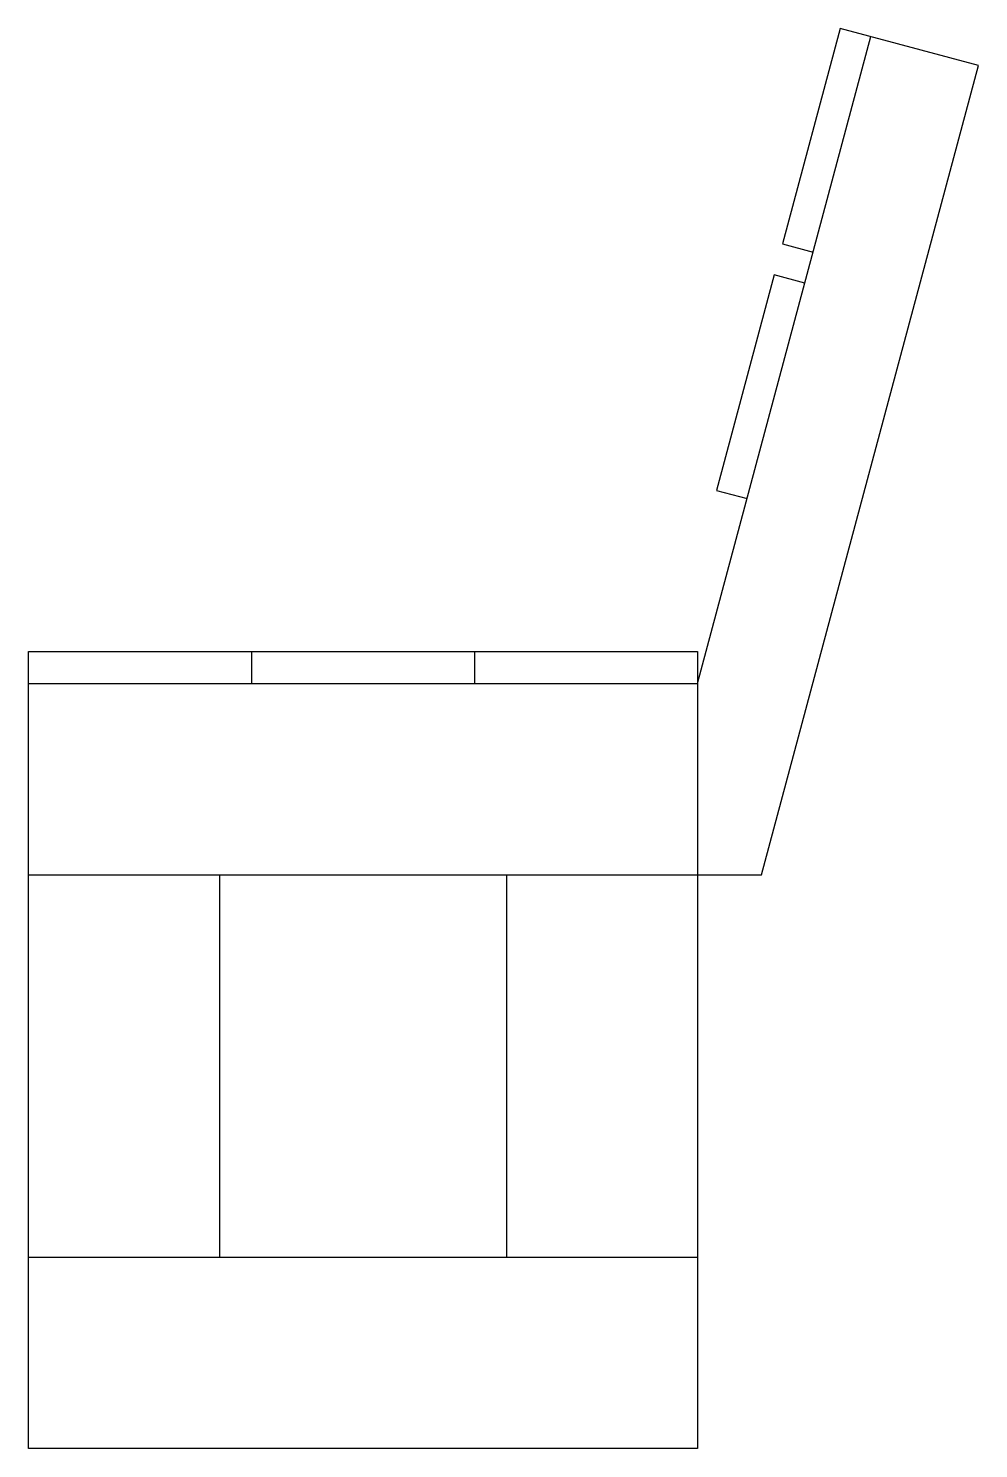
# Model space of a CAD drawing. Extents: x -42 to 17.6, y 0 to 89.1.
import ezdxf

# ---------------------------------------------------------------- set-up
doc = ezdxf.new("R2010")
doc.units = 0
doc.header["$LTSCALE"] = 25
doc.header["$MEASUREMENT"] = 0
doc.layers.get('0').update_dxf_attribs({"linetype": 'CONTINUOUS'})

msp = doc.modelspace()

# ---------------------------------------------------------------- linework, layer by layer
at = {"color": 0, "linetype": 'ByBlock'}
for p, q in [((0, 48), (10.87, 88.569)), ((4.797, 73.632), (1.174, 60.109)), ((6.729, 73.114), (4.797, 73.632)), ((1.174, 60.109), (3.106, 59.591)), ((-28, 50), (-28, 48)), ((-14, 50), (-14, 48)), ((-42, 48), (0, 48)), ((-30, 36), (-30, 12)), ((-12, 36), (-12, 12)), ((-42, 12), (0, 12))]:
    msp.add_line(p, q, dxfattribs=at)
msp.add_lwpolyline([(-42, 36), (4, 36), (17.632, 86.757), (8.939, 89.087), (5.315, 75.564), (7.247, 75.046)], dxfattribs=at)
msp.add_lwpolyline([(-42, 0), (-42, 50), (0, 50), (0, 0)], close=True, dxfattribs=at)

doc.saveas('drawing.dxf')
